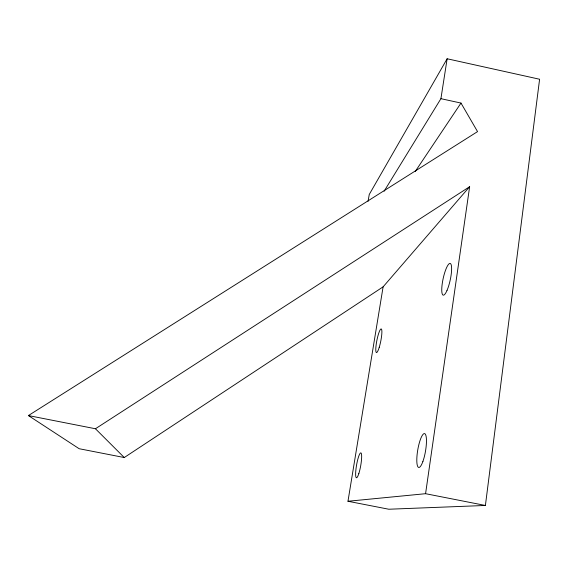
<?xml version="1.0" encoding="UTF-8"?>
<svg xmlns="http://www.w3.org/2000/svg" width="568" height="568" viewBox="0 0 568 568"><rect width="100%" height="100%" fill="white"/><g stroke="black" fill="none" stroke-linecap="round" stroke-linejoin="round"><path stroke-width="0.85" d="M347.971 501.26L425.574 493.698L469.637 186.702L383.109 286.84L347.971 501.26L388.789 509.233L485.399 505.463L539.6 79.243L447.137 58.767L369.25 194.483L368.064 201.342M384.089 191.26L440.917 98.676L447.137 58.767M415.251 171.458L460.989 103.071L440.917 98.676M460.989 103.071L477.546 131.613L28.4 415.563L79.158 448.72L124.264 457.538L383.109 286.84M28.4 415.563L95.445 428.755L469.637 186.702M425.574 493.698L485.399 505.463M95.445 428.755L124.264 457.538M379.246 347.275A12.049 1.981 -78.7 0 0 381.263 328.943A12.049 1.981 -78.7 0 0 376.002 345.99A12.049 1.981 -78.7 0 0 379.246 347.275M447.009 290.433A16.245 3.607 -77.7 0 0 450.779 263.893A16.245 3.607 -77.7 0 0 442.259 283.51A16.245 3.607 -77.7 0 0 447.009 290.433M422.911 461.436A17.196 3.926 -80.3 0 0 425.041 433.838A17.196 3.926 -80.3 0 0 416.955 456.331A17.196 3.926 -80.3 0 0 422.911 461.436M358.841 473.527A12.645 2.095 -80 0 0 361.156 453.108A12.645 2.095 -80 0 0 355.944 469.345A12.645 2.095 -80 0 0 358.841 473.527"/></g></svg>
